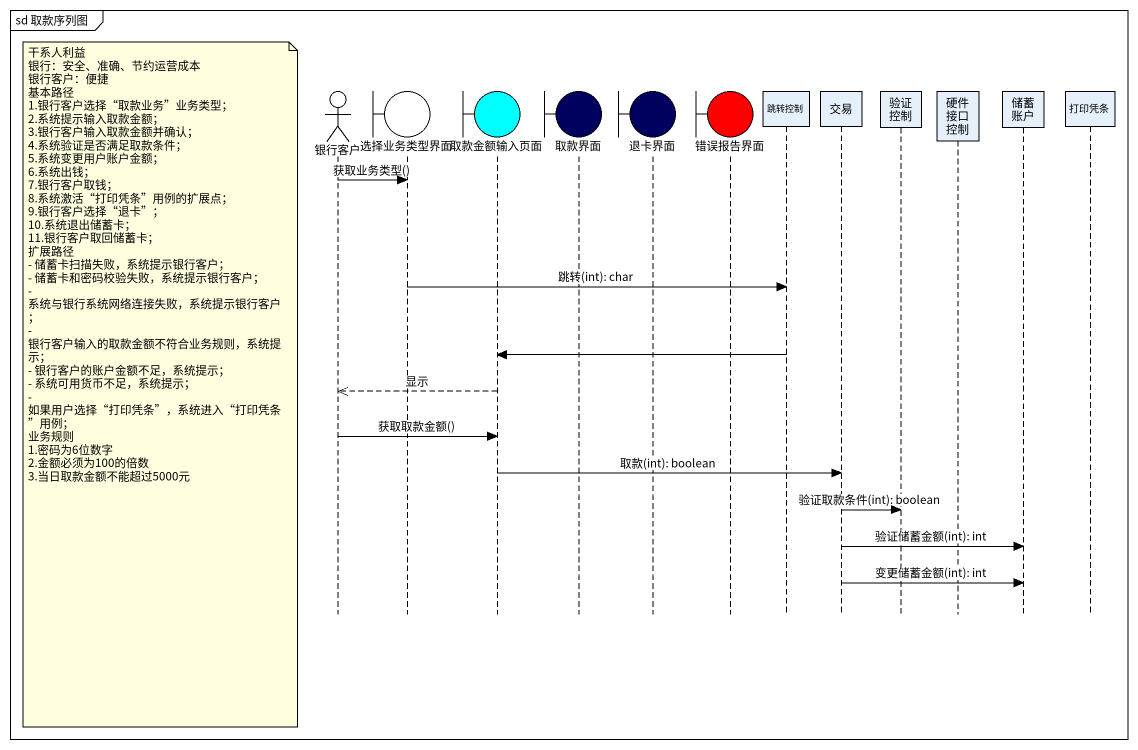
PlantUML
@startuml
mainframe sd 取款序列图
hide footbox
actor 银行客户
boundary 选择业务类型界面
boundary 取款金额输入页面 #00FFFF
boundary 取款界面 #00005E
boundary 退卡界面 #00005E
boundary 错误报告界面 #FF0000
participant 跳转控制
participant 交易
participant 验证控制
participant 硬件接口控制
participant 储蓄账户
participant 打印凭条

银行客户 -> 选择业务类型界面 : 获取业务类型()
选择业务类型界面 -> 跳转控制 : 跳转(int): char
跳转控制 -> 取款金额输入页面
note left of 银行客户
  干系人利益
  银行：安全、准确、节约运营成本
  银行客户：便捷
  基本路径
  1.银行客户选择“取款业务”业务类型；
  2.系统提示输入取款金额；
  3.银行客户输入取款金额并确认；
  4.系统验证是否满足取款条件；
  5.系统变更用户账户金额；
  6.系统出钱；
  7.银行客户取钱；
  8.系统激活“打印凭条”用例的扩展点；
  9.银行客户选择“退卡”；
  10.系统退出储蓄卡；
  11.银行客户取回储蓄卡；
  扩展路径
  - 储蓄卡扫描失败，系统提示银行客户；
  - 储蓄卡和密码校验失败，系统提示银行客户；
  - 系统与银行系统网络连接失败，系统提示银行客户；
  - 银行客户输入的取款金额不符合业务规则，系统提示；
  - 银行客户的账户金额不足，系统提示；
  - 系统可用货币不足，系统提示；
  - 如果用户选择“打印凭条”，系统进入“打印凭条”用例；
  业务规则
  1.密码为6位数字
  2.金额必须为100的倍数
  3.当日取款金额不能超过5000元
end note
取款金额输入页面 -->> 银行客户 : 显示
银行客户 -> 取款金额输入页面 : 获取取款金额()
取款金额输入页面 -> 交易 : 取款(int): boolean
交易 -> 验证控制 : 验证取款条件(int): boolean
交易 -> 储蓄账户 : 验证储蓄金额(int): int
交易 -> 储蓄账户 : 变更储蓄金额(int): int
@enduml
